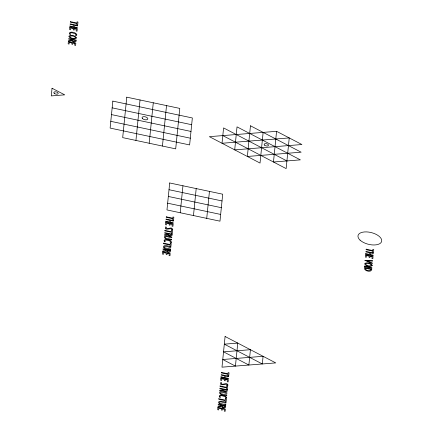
<?xml version="1.0" encoding="UTF-8"?>
<svg xmlns="http://www.w3.org/2000/svg" width="433" height="433" viewBox="0 0 433 433"><rect width="100%" height="100%" fill="white"/><g stroke="black" fill="none" stroke-linecap="round" stroke-linejoin="round"><path stroke-width="0.65" d="M135.94 140.438L140.027 99.98M149.19 143.247L153.277 102.789M162.44 146.056L166.526 105.598M180.22 212.749L182.948 185.779M193.475 215.558L196.198 188.588M206.725 218.367L209.448 191.391M263.134 132.39L260.033 163.073L209.366 136.666L276.573 131.323L301.909 144.525L234.702 149.867L237.024 126.858L300.361 159.864L273.477 162.002L276.573 131.323M112.158 107.849L191.667 124.704M111.476 114.593L190.991 131.443M110.799 121.337L190.309 138.187M169.011 189.714L222.021 200.944M168.334 196.452L221.339 207.688M167.652 203.196L220.657 214.432M286.917 160.935L223.585 127.924L222.032 143.263L289.244 137.927L286.143 168.605L222.806 135.594M76.143 40.145L75.932 41.682L74.79 42.136A2.474 1.223 14 0 1 73.188 41.828L71.954 40.864L68.409 41.238L68.468 40.642L71.775 40.312L71.883 39.771L68.63 39.084L68.679 38.564L76.143 40.145M170.505 250.42L170.293 251.957L169.151 252.412A2.474 1.223 14 0 1 167.544 252.103L166.315 251.14L162.77 251.513L162.83 250.918L166.137 250.583L166.245 250.047L162.987 249.354L163.041 248.84L170.505 250.42M172.145 234.188L171.933 235.72L170.791 236.18A2.474 1.223 14 0 1 169.184 235.871L167.955 234.903L164.41 235.281L164.47 234.686L167.777 234.35L167.885 233.815L164.627 233.122L164.681 232.602L172.145 234.188M225.69 406.019L225.474 407.55L224.337 408.01A2.474 1.223 14 0 1 222.73 407.702L221.501 406.739L217.956 407.112L218.016 406.517L221.323 406.181L221.431 405.645L218.172 404.952L218.227 404.433L225.69 406.019M227.33 389.781L227.114 391.318L225.977 391.778A2.474 1.223 14 0 1 224.37 391.464L223.141 390.501L219.596 390.875L219.655 390.285L222.963 389.949L223.071 389.408L219.812 388.72L219.867 388.201L227.33 389.781M371.79 269.072C371.877 273.104 363.39 271.058 364.326 267.486L371.79 269.072M52.047 88.24L51.273 95.909L64.717 94.843L52.047 88.24M68.371 41.628L68.143 43.868L69.064 44.063L69.237 42.342L71.927 42.91L71.802 44.166L72.668 44.35L72.793 43.094L74.866 43.533L74.687 45.281L75.607 45.476L75.835 43.208L68.371 41.628M69.816 27.339L69.589 29.579L70.503 29.774L70.682 28.053L73.372 28.621L73.242 29.877L74.108 30.061L74.238 28.805L76.311 29.244L76.132 30.997L77.047 31.192L77.28 28.924L69.816 27.339M69.946 26.045L69.892 26.565L77.355 28.145L77.41 27.625L74.416 26.992L74.584 25.33L77.577 25.969L77.631 25.45L70.168 23.869L70.114 24.383L73.718 25.152L73.55 26.808L69.946 26.045M70.39 21.65L70.335 22.17L76.885 23.555L76.755 24.816L77.675 25.011L77.978 22.023L77.058 21.829L76.939 23.036L70.39 21.65M112.84 101.106L110.117 128.081L189.627 144.931L192.349 117.96L112.84 101.106M126.772 97.171L122.685 137.629L175.695 148.865L179.782 108.407L126.772 97.171M162.732 251.903L162.505 254.144L163.42 254.333L163.598 252.612L166.288 253.186L166.158 254.442L167.024 254.62L167.154 253.37L169.227 253.808L169.049 255.557L169.969 255.751L170.196 253.484L162.732 251.903M163.614 243.151L163.56 243.671L170.109 245.056L169.985 246.323L170.9 246.518L171.203 243.525L170.283 243.33L170.164 244.542L163.614 243.151M164.908 230.361L164.854 230.881L171.403 232.267L171.273 233.528L172.193 233.723L172.491 230.735L171.576 230.54L171.452 231.747L164.908 230.361M165.704 222.497L165.476 224.738L166.391 224.933L166.564 223.212L169.254 223.78L169.13 225.036L169.996 225.22L170.12 223.964L172.199 224.402L172.02 226.156L172.935 226.351L173.168 224.083L165.704 222.497M165.834 221.203L165.779 221.723L173.243 223.304L173.297 222.784L170.304 222.151L170.472 220.489L173.465 221.122L173.514 220.608L166.05 219.022L166.001 219.542L169.606 220.305L169.438 221.967L165.834 221.203M166.277 216.809L166.223 217.328L172.772 218.714L172.643 219.975L173.563 220.17L173.86 217.182L172.946 216.987L172.821 218.194L166.277 216.809M169.693 182.97L166.97 209.94L219.975 221.176L222.703 194.201L169.693 182.97M170.64 249.099L170.586 249.614C160.887 249.776 160.908 242.734 170.856 246.951L170.802 247.47C169.482 248.033 164.545 244.64 164.118 247.221A1.418 0.704 14 0 0 164.903 247.828L170.64 249.099M171.62 239.395L171.565 239.914C161.866 240.077 161.888 233.035 171.836 237.252L171.782 237.766C170.461 238.334 165.525 234.94 165.097 237.522A1.418 0.704 14 0 0 165.882 238.123L171.62 239.395M217.918 407.502L217.691 409.737L218.605 409.932L218.779 408.211L221.474 408.784L221.344 410.035L222.21 410.219L222.34 408.969L224.413 409.407L224.234 411.155L225.149 411.35L225.382 409.082L217.918 407.502M218.8 398.75L218.746 399.269L225.295 400.655L225.165 401.921L226.086 402.111L226.389 399.123L225.469 398.928L225.349 400.135L218.8 398.75M220.094 385.96L220.04 386.48L226.589 387.865L226.459 389.126L227.379 389.321L227.677 386.333L226.762 386.139L226.638 387.346L220.094 385.96M220.884 378.096L220.662 380.336L221.577 380.531L221.75 378.81L224.44 379.378L224.316 380.634L225.182 380.818L225.306 379.562L227.379 380.001L227.206 381.754L228.121 381.949L228.348 379.676L220.884 378.096M221.019 376.802L220.965 377.316L228.429 378.902L228.483 378.382L225.49 377.749L225.658 376.088L228.651 376.721L228.7 376.207L221.236 374.621L221.187 375.14L224.792 375.904L224.624 377.565L221.019 376.802M221.463 372.407L221.409 372.927L227.958 374.312L227.828 375.573L228.743 375.768L229.046 372.781L228.131 372.586L228.007 373.793L221.463 372.407M225.09 336.495L221.988 367.173L275.756 362.903L225.09 336.495M250.469 125.787L247.367 156.47L301.135 152.194L250.469 125.787M225.826 404.693L225.772 405.212C216.072 405.375 216.094 398.333 226.042 402.549L225.988 403.069C224.667 403.632 219.726 400.238 219.304 402.82A1.418 0.704 14 0 0 220.088 403.426L225.826 404.693M226.805 394.993L226.751 395.513C217.052 395.675 217.074 388.628 227.022 392.85L226.968 393.364C225.647 393.933 220.706 390.539 220.283 393.121A1.418 0.704 14 0 0 221.068 393.721L226.805 394.993M237.755 343.098L235.433 366.107L222.762 359.504L263.091 356.299L262.317 363.969L224.316 344.165L237.755 343.098M250.426 349.696L248.872 365.041L223.542 351.834L250.426 349.696M364.943 260.352L372.342 263.594L372.402 263.037L366.995 260.931L372.591 261.115L372.651 260.542L364.943 260.352M364.467 266.1L364.413 266.62L371.877 268.2L371.931 267.681L364.467 266.1M365.598 254.869L365.376 257.11L366.291 257.305L366.464 255.584L369.154 256.152L369.03 257.408L369.896 257.592L370.02 256.336L372.093 256.774L371.92 258.528L372.835 258.723L373.062 256.455L365.598 254.869M365.733 253.576L365.679 254.095L373.143 255.676L373.197 255.156L370.204 254.523L370.372 252.861L373.365 253.5L373.414 252.98L365.95 251.4L365.896 251.914L369.506 252.683L369.338 254.339L365.733 253.576M366.177 249.181L366.123 249.7L372.667 251.086L372.542 252.347L373.457 252.542L373.76 249.554L372.845 249.359L372.721 250.566L366.177 249.181M172.756 229.441L172.264 230.232L171.392 229.891L171.836 229.019C170.559 227.801 163.533 231.292 165.612 226.843L166.532 227.233L166.018 228.169C167.874 230.02 171.576 225.912 172.756 229.441M227.937 385.04L227.449 385.83L226.578 385.489L227.022 384.618C225.745 383.394 218.719 386.891 220.798 382.442L221.712 382.832L221.203 383.768C223.06 385.619 226.762 381.511 227.937 385.04M365.241 268.211C364.916 270.419 370.567 271.864 370.821 269.396L365.241 268.211M72.749 39.955C72.149 41.249 74.346 42.044 75.082 41.2L75.174 40.469L72.749 39.955M168.751 233.993C168.15 235.292 170.348 236.082 171.084 235.238L171.176 234.507L168.751 233.993M167.111 250.231C166.51 251.524 168.708 252.315 169.444 251.47L169.536 250.745L167.111 250.231M223.937 389.592C223.336 390.891 225.533 391.681 226.27 390.837L226.362 390.106L223.937 389.592M222.297 405.829C221.696 407.123 223.893 407.913 224.63 407.069L224.722 406.343L222.297 405.829M76.506 37.92C74.925 40.15 69.61 38.786 68.782 36.28C70.536 34.288 75.483 35.528 76.506 37.92M372.299 265.391C370.713 267.626 365.403 266.257 364.575 263.757C366.323 261.765 371.27 262.999 372.299 265.391M75.586 37.725C74.379 39.214 70.011 38.234 69.773 36.264C71.521 35.544 74.628 35.982 75.586 37.725M371.379 265.196C370.172 266.685 365.798 265.71 365.566 263.74C367.308 263.02 370.421 263.459 371.379 265.196M76.809 34.846L76.311 35.733L75.456 35.371L75.862 34.418L75.126 33.682L71.818 32.751L70.249 33.022L70.027 33.687L70.666 34.402L69.859 34.521C67.191 30.711 76.489 31.89 76.809 34.846M171.468 242.171L170.97 243.059L170.115 242.702L170.521 241.744L169.785 241.013L166.472 240.082L164.908 240.347L164.686 241.013L165.325 241.728L164.518 241.852C161.845 238.036 171.149 239.216 171.468 242.171M226.654 397.77L226.15 398.658L225.301 398.3L225.707 397.342L224.971 396.606L221.658 395.675L220.094 395.946L219.872 396.612L220.511 397.326L219.704 397.451C217.03 393.635 226.335 394.815 226.654 397.77M142.571 118.653A2.955 1.467 14 0 0 147.556 119.373A2.955 1.467 14 0 0 144.719 116.71A2.955 1.467 14 0 0 142.571 118.653M360.05 240.12A12.167 6.03 14 0 0 380.585 243.075A12.167 6.03 14 0 0 368.9 232.115A12.167 6.03 14 0 0 360.05 240.12M264.531 145.125A2.23 1.104 14 0 0 268.292 145.667A2.23 1.104 14 0 0 266.149 143.659A2.23 1.104 14 0 0 264.531 145.125M54.217 93.306A2.23 1.104 14 0 0 57.979 93.847A2.23 1.104 14 0 0 55.841 91.839A2.23 1.104 14 0 0 54.217 93.306"/></g></svg>
